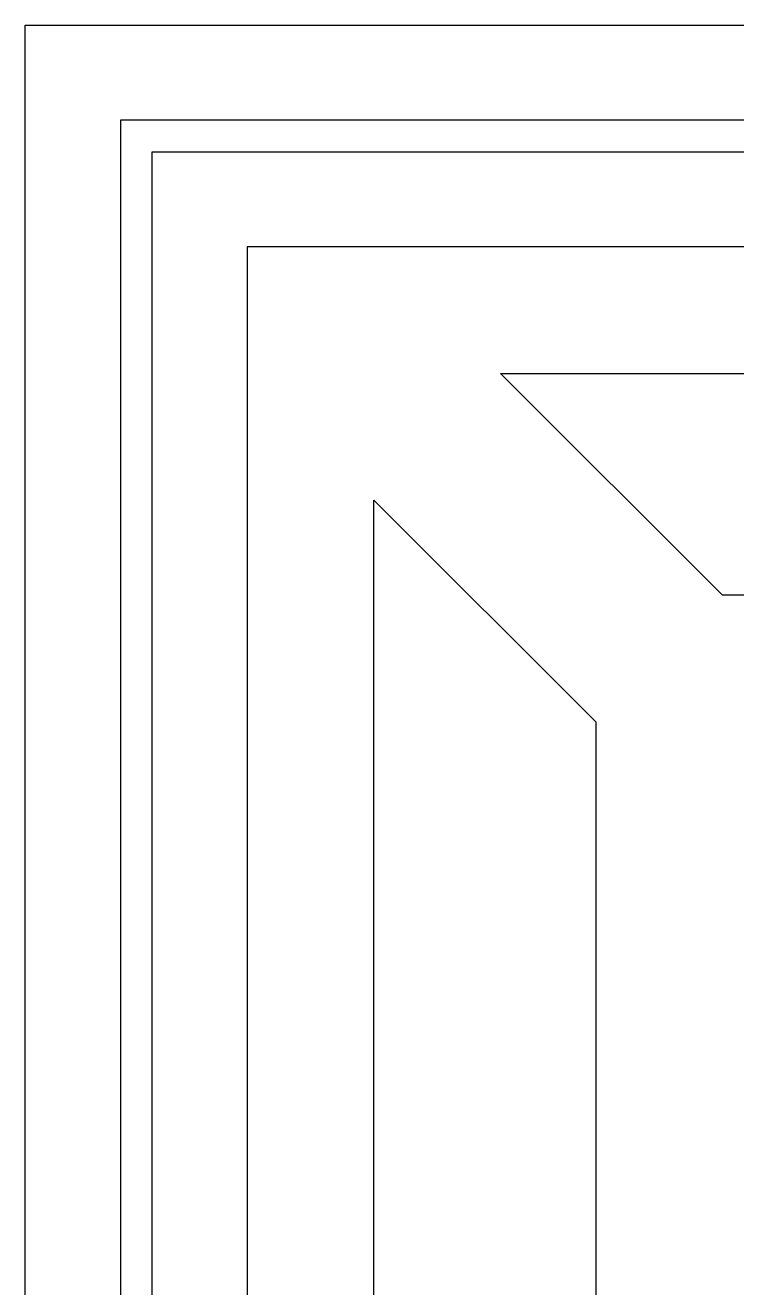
# Model space of a CAD drawing. Extents: x -25 to 122, y -49 to 104.
# Drawn here: x -11.21 to 0.23, y 45.92 to 66.23 of the extents above; entities that cross this region are included whole.
import ezdxf

# ---------------------------------------------------------------- set-up
doc = ezdxf.new("R2010")
doc.units = 0

msp = doc.modelspace()

# ---------------------------------------------------------------- linework, layer by layer
for p, q in [((-11.209, -11.209), (-11.209, 66.235)), ((-11.209, 66.235), (102.919, 66.235)), ((101.39, 64.7065), (-9.6805, 64.7065)), ((-9.6805, 64.7065), (-9.6805, -9.6805)), ((-9.17099, -9.17099), (-9.17099, 64.197)), ((-9.17099, 64.197), (100.881, 64.197)), ((99.3525, 62.6685), (-7.64249, 62.6685)), ((-7.64249, 62.6685), (-7.64249, -7.64249)), ((0, 57.064), (-3.5665, 60.6305)), ((-3.5665, 60.6305), (20.2526, 60.6305)), ((-5.60449, 43.9444), (-5.60449, 58.5925)), ((-5.60449, 58.5925), (-2.03799, 55.026)), ((20.2526, 57.064), (0, 57.064)), ((-2.03799, 55.026), (-2.03799, 43.9444))]:
    msp.add_line(p, q)

doc.saveas('drawing.dxf')
